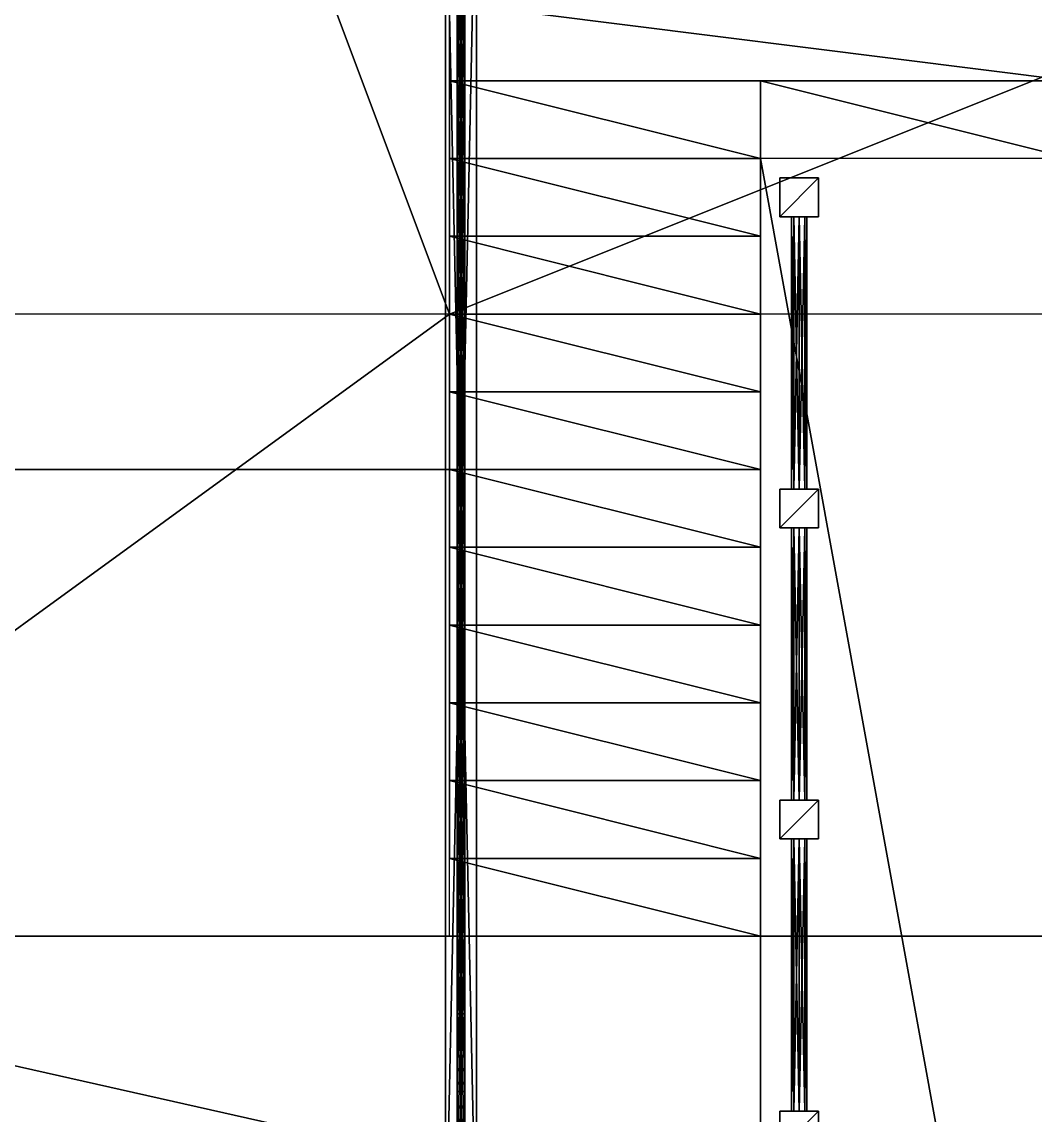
# Model space of a CAD drawing. Header units: metres. Extents: x -124 to 60, y -56 to 44.
# Drawn here: x -5.5 to 7.54, y -26.3 to -12.24 of the extents above; entities that cross this region are included whole.
import ezdxf

# ---------------------------------------------------------------- set-up
doc = ezdxf.new("R2010")
doc.units = ezdxf.units.M

msp = doc.modelspace()

# ---------------------------------------------------------------- linework, layer by layer
for points in [[(-6, 0), (0, 0), (0, -16)], [(0, -16), (-6, -16), (-6, 0)], [(0.2, -9, 14.8), (0.2, -13, 14.8), (0.1, -13, 14.8)], [(0.1, -13, 14.8), (0.1, -9, 14.8), (0.2, -9, 14.8)], [(0.1, -9, 14.8), (0.1, -13, 14.8), (0.1, -13, 14.9)], [(0.1, -13, 14.9), (0.1, -9, 14.9), (0.1, -9, 14.8)], [(0.1, -9, 14.9), (0.1, -13, 14.9), (0.2, -13, 14.9)], [(0.2, -13, 14.9), (0.2, -9, 14.9), (0.1, -9, 14.9)], [(0.2, -9, 14.9), (0.2, -13, 14.9), (0.2, -13, 14.8)], [(0.2, -13, 14.8), (0.2, -9, 14.8), (0.2, -9, 14.9)], [(-0.05, -28.3536, -0.45355), (-0.05, -9.64645, 18.2536), (0.35, -9.64645, 18.2536)], [(-0.05, -28.4243, -0.38284), (-0.05, -9.71716, 18.3243), (-0.05, -9.64645, 18.2536)], [(0.35, -9.64645, 18.2536), (0.35, -28.3536, -0.45355), (-0.05, -28.3536, -0.45355)], [(-0.05, -9.64645, 18.2536), (-0.05, -28.3536, -0.45355), (-0.05, -28.4243, -0.38284)], [(0.35, -28.3536, -0.45355), (0.35, -9.64645, 18.2536), (0.35, -9.71716, 18.3243)], [(0.35, -28.4243, -0.38284), (0.35, -9.71716, 18.3243), (-0.05, -9.71716, 18.3243)], [(-0.05, -9.71716, 18.3243), (-0.05, -28.4243, -0.38284), (0.35, -28.4243, -0.38284)], [(0.35, -9.71716, 18.3243), (0.35, -28.4243, -0.38284), (0.35, -28.3536, -0.45355)], [(0, -16), (0, -10), (15, -10)], [(15, -10), (15, -16), (0, -16)], [(0.2, -10, 13.8), (0.2, -14, 13.8), (0.1, -14, 13.8)], [(0.1, -14, 13.8), (0.1, -10, 13.8), (0.2, -10, 13.8)], [(0.1, -10, 13.8), (0.1, -14, 13.8), (0.1, -14, 13.9)], [(0.1, -14, 13.9), (0.1, -10, 13.9), (0.1, -10, 13.8)], [(0.1, -10, 13.9), (0.1, -14, 13.9), (0.2, -14, 13.9)], [(0.2, -14, 13.9), (0.2, -10, 13.9), (0.1, -10, 13.9)], [(0.2, -10, 13.9), (0.2, -14, 13.9), (0.2, -14, 13.8)], [(0.2, -14, 13.8), (0.2, -10, 13.8), (0.2, -10, 13.9)], [(0.2, -11, 12.8), (0.2, -15, 12.8), (0.1, -15, 12.8)], [(0.1, -15, 12.8), (0.1, -11, 12.8), (0.2, -11, 12.8)], [(0.1, -11, 12.8), (0.1, -15, 12.8), (0.1, -15, 12.9)], [(0.1, -15, 12.9), (0.1, -11, 12.9), (0.1, -11, 12.8)], [(0.1, -11, 12.9), (0.1, -15, 12.9), (0.2, -15, 12.9)], [(0.2, -15, 12.9), (0.2, -11, 12.9), (0.1, -11, 12.9)], [(0.2, -11, 12.9), (0.2, -15, 12.9), (0.2, -15, 12.8)], [(0.2, -15, 12.8), (0.2, -11, 12.8), (0.2, -11, 12.9)], [(0, -11.6127, 9.27613), (0, -12.75, 10.25), (0, -12, 11)], [(0, -12.75, 10.25), (0, -11.6127, 9.27613), (0, -12.4853, 8.48528)], [(8, -13, 11), (8, -12, 11), (0, -12, 11)], [(0, -12, 11), (0, -13, 11), (8, -13, 11)], [(0, -12, 11), (0, -13, 10), (0, -13, 11)], [(0.2, -12, 11.8), (0.2, -16, 11.8), (0.1, -16, 11.8)], [(0.1, -16, 11.8), (0.1, -12, 11.8), (0.2, -12, 11.8)], [(0.1, -12, 11.8), (0.1, -16, 11.8), (0.1, -16, 11.9)], [(0.1, -16, 11.9), (0.1, -12, 11.9), (0.1, -12, 11.8)], [(0.1, -12, 11.9), (0.1, -16, 11.9), (0.2, -16, 11.9)], [(0.2, -16, 11.9), (0.2, -12, 11.9), (0.1, -12, 11.9)], [(0.2, -12, 11.9), (0.2, -16, 11.9), (0.2, -16, 11.8)], [(0.2, -16, 11.8), (0.2, -12, 11.8), (0.2, -12, 11.9)], [(0, -12.4853, 8.48528), (0, -13.5, 9.5), (0, -12.75, 10.25)], [(0, -13.5, 9.5), (0, -12.4853, 8.48528), (0, -13.2761, 7.61272)], [(8, -13, 11), (0, -13, 11), (0, -13, 10)], [(0, -13, 10), (8, -13, 10), (8, -13, 11)], [(0, -13, 10), (4, -13, 10), (4, -14, 10)], [(4, -14, 10), (0, -14, 10), (0, -13, 10)], [(0, -14, 10), (0, -14, 9), (0, -13, 10)], [(0.2, -13, 10.8), (0.2, -17, 10.8), (0.1, -17, 10.8)], [(0.1, -17, 10.8), (0.1, -13, 10.8), (0.2, -13, 10.8)], [(0.1, -13, 10.8), (0.1, -17, 10.8), (0.1, -17, 10.9)], [(0.1, -17, 10.9), (0.1, -13, 10.9), (0.1, -13, 10.8)], [(0.1, -13, 10.9), (0.1, -17, 10.9), (0.2, -17, 10.9)], [(0.2, -17, 10.9), (0.2, -13, 10.9), (0.1, -13, 10.9)], [(0.2, -13, 10.9), (0.2, -17, 10.9), (0.2, -17, 10.8)], [(0.2, -17, 10.8), (0.2, -13, 10.8), (0.2, -13, 10.9)], [(4, -23, 10), (4, -13, 10), (4, -23)], [(4, -13, 10), (8, -13, 10), (8, -14, 10)], [(8, -14, 10), (4, -14, 10), (4, -13, 10)], [(0, -13.2761, 7.61272), (0, -14.25, 8.75), (0, -13.5, 9.5)], [(0, -14.25, 8.75), (0, -13.2761, 7.61272), (0, -13.9776, 6.66684)], [(0, -13.9776, 6.66684), (0, -15, 8), (0, -14.25, 8.75)], [(0, -15, 8), (0, -13.9776, 6.66684), (0, -14.5831, 5.65676)], [(0, -14, 9), (0, -14, 10), (4, -14, 10)], [(4, -14, 10), (4, -14, 9), (0, -14, 9)], [(0, -14, 9), (4, -14, 9), (4, -15, 9)], [(4, -15, 9), (0, -15, 9), (0, -14, 9)], [(0, -15, 9), (0, -15, 8), (0, -14, 9)], [(0.2, -14, 9.8), (0.2, -18, 9.8), (0.1, -18, 9.8)], [(0.1, -18, 9.8), (0.1, -14, 9.8), (0.2, -14, 9.8)], [(0.1, -14, 9.8), (0.1, -18, 9.8), (0.1, -18, 9.9)], [(0.1, -18, 9.9), (0.1, -14, 9.9), (0.1, -14, 9.8)], [(0.1, -14, 9.9), (0.1, -18, 9.9), (0.2, -18, 9.9)], [(0.2, -18, 9.9), (0.2, -14, 9.9), (0.1, -14, 9.9)], [(0.2, -14, 9.9), (0.2, -18, 9.9), (0.2, -18, 9.8)], [(0.2, -18, 9.8), (0.2, -14, 9.8), (0.2, -14, 9.9)], [(8, -36, 10), (8, -14, 10), (4, -14, 10)], [(4, -14, 10), (4, -36, 10), (8, -36, 10)], [(4.25, -14.75, 13.5), (4.75, -14.75, 13.5), (4.75, -14.25, 13.5)], [(4.75, -14.25, 13.5), (4.25, -14.25, 13.5), (4.25, -14.75, 13.5)], [(4.25, -14.75, 13.5), (4.25, -14.25, 13.5), (4.25, -14.25, 10)], [(4.25, -14.25, 10), (4.25, -14.75, 10), (4.25, -14.75, 13.5)], [(4.25, -14.25, 13.5), (4.75, -14.25, 13.5), (4.75, -14.25, 10)], [(4.75, -14.25, 10), (4.25, -14.25, 10), (4.25, -14.25, 13.5)], [(4.75, -14.25, 13.5), (4.75, -14.75, 13.5), (4.75, -14.75, 10)], [(4.75, -14.75, 10), (4.75, -14.25, 10), (4.75, -14.25, 13.5)], [(0, -14.5831, 5.65676), (0, -15.75, 7.25), (0, -15, 8)], [(0, -15.75, 7.25), (0, -14.5831, 5.65676), (0, -15.0866, 4.5922)], [(4.75, -14.75, 13.5), (4.25, -14.75, 13.5), (4.25, -14.75, 10)], [(4.25, -14.75, 10), (4.75, -14.75, 10), (4.75, -14.75, 13.5)], [(4.42929, -14.75, 13.0707), (4.4, -14.75, 13), (4.4, -18.25, 13)], [(4.4, -18.25, 13), (4.42929, -18.25, 13.0707), (4.42929, -14.75, 13.0707)], [(4.4, -14.75, 13), (4.42929, -14.75, 12.9293), (4.42929, -18.25, 12.9293)], [(4.42929, -18.25, 12.9293), (4.4, -18.25, 13), (4.4, -14.75, 13)], [(4.42929, -14.75, 11.5707), (4.4, -14.75, 11.5), (4.4, -18.25, 11.5)], [(4.4, -18.25, 11.5), (4.42929, -18.25, 11.5707), (4.42929, -14.75, 11.5707)], [(4.4, -14.75, 11.5), (4.42929, -14.75, 11.4293), (4.42929, -18.25, 11.4293)], [(4.42929, -18.25, 11.4293), (4.4, -18.25, 11.5), (4.4, -14.75, 11.5)], [(4.5, -14.75, 13.1), (4.42929, -14.75, 13.0707), (4.42929, -18.25, 13.0707)], [(4.42929, -18.25, 13.0707), (4.5, -18.25, 13.1), (4.5, -14.75, 13.1)], [(4.42929, -14.75, 12.9293), (4.5, -14.75, 12.9), (4.5, -18.25, 12.9)], [(4.5, -18.25, 12.9), (4.42929, -18.25, 12.9293), (4.42929, -14.75, 12.9293)], [(4.5, -14.75, 11.6), (4.42929, -14.75, 11.5707), (4.42929, -18.25, 11.5707)], [(4.42929, -18.25, 11.5707), (4.5, -18.25, 11.6), (4.5, -14.75, 11.6)], [(4.42929, -14.75, 11.4293), (4.5, -14.75, 11.4), (4.5, -18.25, 11.4)], [(4.5, -18.25, 11.4), (4.42929, -18.25, 11.4293), (4.42929, -14.75, 11.4293)], [(4.5, -14.75, 12.9), (4.57071, -14.75, 12.9293), (4.57071, -18.25, 12.9293)], [(4.57071, -18.25, 12.9293), (4.5, -18.25, 12.9), (4.5, -14.75, 12.9)], [(4.57071, -14.75, 13.0707), (4.5, -14.75, 13.1), (4.5, -18.25, 13.1)], [(4.5, -18.25, 13.1), (4.57071, -18.25, 13.0707), (4.57071, -14.75, 13.0707)], [(4.5, -14.75, 11.4), (4.57071, -14.75, 11.4293), (4.57071, -18.25, 11.4293)], [(4.57071, -18.25, 11.4293), (4.5, -18.25, 11.4), (4.5, -14.75, 11.4)], [(4.57071, -14.75, 11.5707), (4.5, -14.75, 11.6), (4.5, -18.25, 11.6)], [(4.5, -18.25, 11.6), (4.57071, -18.25, 11.5707), (4.57071, -14.75, 11.5707)], [(4.57071, -14.75, 12.9293), (4.6, -14.75, 13), (4.6, -18.25, 13)], [(4.6, -18.25, 13), (4.57071, -18.25, 12.9293), (4.57071, -14.75, 12.9293)], [(4.6, -14.75, 13), (4.57071, -14.75, 13.0707), (4.57071, -18.25, 13.0707)], [(4.57071, -18.25, 13.0707), (4.6, -18.25, 13), (4.6, -14.75, 13)], [(4.57071, -14.75, 11.4293), (4.6, -14.75, 11.5), (4.6, -18.25, 11.5)], [(4.6, -18.25, 11.5), (4.57071, -18.25, 11.4293), (4.57071, -14.75, 11.4293)], [(4.6, -14.75, 11.5), (4.57071, -14.75, 11.5707), (4.57071, -18.25, 11.5707)], [(4.57071, -18.25, 11.5707), (4.6, -18.25, 11.5), (4.6, -14.75, 11.5)], [(0, -15, 8), (0, -15, 9), (4, -15, 9)], [(4, -15, 9), (4, -15, 8), (0, -15, 8)], [(0, -15, 8), (4, -15, 8), (4, -16, 8)], [(4, -16, 8), (0, -16, 8), (0, -15, 8)], [(0, -16, 8), (0, -16, 7), (0, -15, 8)], [(0.2, -15, 8.8), (0.2, -19, 8.8), (0.1, -19, 8.8)], [(0.1, -19, 8.8), (0.1, -15, 8.8), (0.2, -15, 8.8)], [(0.1, -15, 8.8), (0.1, -19, 8.8), (0.1, -19, 8.9)], [(0.1, -19, 8.9), (0.1, -15, 8.9), (0.1, -15, 8.8)], [(0.1, -15, 8.9), (0.1, -19, 8.9), (0.2, -19, 8.9)], [(0.2, -19, 8.9), (0.2, -15, 8.9), (0.1, -15, 8.9)], [(0.2, -15, 8.9), (0.2, -19, 8.9), (0.2, -19, 8.8)], [(0.2, -19, 8.8), (0.2, -15, 8.8), (0.2, -15, 8.9)], [(0, -15.0866, 4.5922), (0, -16.5, 6.5), (0, -15.75, 7.25)], [(0, -16.5, 6.5), (0, -15.0866, 4.5922), (0, -15.4833, 3.48342)], [(0, -15.4833, 3.48342), (0, -17.25, 5.75), (0, -16.5, 6.5)], [(0, -17.25, 5.75), (0, -15.4833, 3.48342), (0, -15.7694, 2.34108)], [(0, -15.7694, 2.34108), (0, -18, 5), (0, -17.25, 5.75)], [(0, -18, 5), (0, -15.7694, 2.34108), (0, -15.9422, 1.1762)], [(0, -16), (-14, -16), (-11, -24)], [(-11, -24), (0, -24), (0, -16)], [(0, -15.9422, 1.1762), (0, -18.75, 4.25), (0, -18, 5)], [(0, -18.75, 4.25), (0, -15.9422, 1.1762), (0, -16)], [(0, -23), (0, -19.5, 3.5), (0, -16)], [(0, -16), (0, -19.5, 3.5), (0, -18.75, 4.25)], [(0, -16, 7), (0, -16, 8), (4, -16, 8)], [(4, -16, 8), (4, -16, 7), (0, -16, 7)], [(0, -16, 7), (4, -16, 7), (4, -17, 7)], [(4, -17, 7), (0, -17, 7), (0, -16, 7)], [(0, -17, 7), (0, -17, 6), (0, -16, 7)], [(0.2, -16, 7.8), (0.2, -20, 7.8), (0.1, -20, 7.8)], [(0.1, -20, 7.8), (0.1, -16, 7.8), (0.2, -16, 7.8)], [(0.1, -16, 7.8), (0.1, -20, 7.8), (0.1, -20, 7.9)], [(0.1, -20, 7.9), (0.1, -16, 7.9), (0.1, -16, 7.8)], [(0.1, -16, 7.9), (0.1, -20, 7.9), (0.2, -20, 7.9)], [(0.2, -20, 7.9), (0.2, -16, 7.9), (0.1, -16, 7.9)], [(0.2, -16, 7.9), (0.2, -20, 7.9), (0.2, -20, 7.8)], [(0.2, -20, 7.8), (0.2, -16, 7.8), (0.2, -16, 7.9)], [(0, -17, 6), (0, -17, 7), (4, -17, 7)], [(4, -17, 7), (4, -17, 6), (0, -17, 6)], [(0, -17, 6), (4, -17, 6), (4, -18, 6)], [(4, -18, 6), (0, -18, 6), (0, -17, 6)], [(0, -18, 6), (0, -18, 5), (0, -17, 6)], [(0.2, -17, 6.8), (0.2, -21, 6.8), (0.1, -21, 6.8)], [(0.1, -21, 6.8), (0.1, -17, 6.8), (0.2, -17, 6.8)], [(0.1, -17, 6.8), (0.1, -21, 6.8), (0.1, -21, 6.9)], [(0.1, -21, 6.9), (0.1, -17, 6.9), (0.1, -17, 6.8)], [(0.1, -17, 6.9), (0.1, -21, 6.9), (0.2, -21, 6.9)], [(0.2, -21, 6.9), (0.2, -17, 6.9), (0.1, -17, 6.9)], [(0.2, -17, 6.9), (0.2, -21, 6.9), (0.2, -21, 6.8)], [(0.2, -21, 6.8), (0.2, -17, 6.8), (0.2, -17, 6.9)], [(-46, -18, -7), (-46, -18, -51), (1, -18, -51)], [(1, -18, -51), (1, -18, -7), (-46, -18, -7)], [(0, -18, 5), (0, -18, 6), (4, -18, 6)], [(4, -18, 6), (4, -18, 5), (0, -18, 5)], [(0, -18, 5), (4, -18, 5), (4, -19, 5)], [(4, -19, 5), (0, -19, 5), (0, -18, 5)], [(0, -19, 5), (0, -19, 4), (0, -18, 5)], [(0.2, -18, 5.8), (0.2, -22, 5.8), (0.1, -22, 5.8)], [(0.1, -22, 5.8), (0.1, -18, 5.8), (0.2, -18, 5.8)], [(0.1, -18, 5.8), (0.1, -22, 5.8), (0.1, -22, 5.9)], [(0.1, -22, 5.9), (0.1, -18, 5.9), (0.1, -18, 5.8)], [(0.1, -18, 5.9), (0.1, -22, 5.9), (0.2, -22, 5.9)], [(0.2, -22, 5.9), (0.2, -18, 5.9), (0.1, -18, 5.9)], [(0.2, -18, 5.9), (0.2, -22, 5.9), (0.2, -22, 5.8)], [(0.2, -22, 5.8), (0.2, -18, 5.8), (0.2, -18, 5.9)], [(4.25, -18.75, 13.5), (4.75, -18.75, 13.5), (4.75, -18.25, 13.5)], [(4.75, -18.25, 13.5), (4.25, -18.25, 13.5), (4.25, -18.75, 13.5)], [(4.25, -18.75, 13.5), (4.25, -18.25, 13.5), (4.25, -18.25, 10)], [(4.25, -18.25, 10), (4.25, -18.75, 10), (4.25, -18.75, 13.5)], [(4.25, -18.25, 13.5), (4.75, -18.25, 13.5), (4.75, -18.25, 10)], [(4.75, -18.25, 10), (4.25, -18.25, 10), (4.25, -18.25, 13.5)], [(4.75, -18.25, 13.5), (4.75, -18.75, 13.5), (4.75, -18.75, 10)], [(4.75, -18.75, 10), (4.75, -18.25, 10), (4.75, -18.25, 13.5)], [(4.75, -18.75, 13.5), (4.25, -18.75, 13.5), (4.25, -18.75, 10)], [(4.25, -18.75, 10), (4.75, -18.75, 10), (4.75, -18.75, 13.5)], [(4.42929, -18.75, 13.0707), (4.4, -18.75, 13), (4.4, -22.25, 13)], [(4.4, -22.25, 13), (4.42929, -22.25, 13.0707), (4.42929, -18.75, 13.0707)], [(4.4, -18.75, 13), (4.42929, -18.75, 12.9293), (4.42929, -22.25, 12.9293)], [(4.42929, -22.25, 12.9293), (4.4, -22.25, 13), (4.4, -18.75, 13)], [(4.42929, -18.75, 11.5707), (4.4, -18.75, 11.5), (4.4, -22.25, 11.5)], [(4.4, -22.25, 11.5), (4.42929, -22.25, 11.5707), (4.42929, -18.75, 11.5707)], [(4.4, -18.75, 11.5), (4.42929, -18.75, 11.4293), (4.42929, -22.25, 11.4293)], [(4.42929, -22.25, 11.4293), (4.4, -22.25, 11.5), (4.4, -18.75, 11.5)], [(4.5, -18.75, 13.1), (4.42929, -18.75, 13.0707), (4.42929, -22.25, 13.0707)], [(4.42929, -22.25, 13.0707), (4.5, -22.25, 13.1), (4.5, -18.75, 13.1)], [(4.42929, -18.75, 12.9293), (4.5, -18.75, 12.9), (4.5, -22.25, 12.9)], [(4.5, -22.25, 12.9), (4.42929, -22.25, 12.9293), (4.42929, -18.75, 12.9293)], [(4.5, -18.75, 11.6), (4.42929, -18.75, 11.5707), (4.42929, -22.25, 11.5707)], [(4.42929, -22.25, 11.5707), (4.5, -22.25, 11.6), (4.5, -18.75, 11.6)], [(4.42929, -18.75, 11.4293), (4.5, -18.75, 11.4), (4.5, -22.25, 11.4)], [(4.5, -22.25, 11.4), (4.42929, -22.25, 11.4293), (4.42929, -18.75, 11.4293)], [(4.5, -18.75, 12.9), (4.57071, -18.75, 12.9293), (4.57071, -22.25, 12.9293)], [(4.57071, -22.25, 12.9293), (4.5, -22.25, 12.9), (4.5, -18.75, 12.9)], [(4.57071, -18.75, 13.0707), (4.5, -18.75, 13.1), (4.5, -22.25, 13.1)], [(4.5, -22.25, 13.1), (4.57071, -22.25, 13.0707), (4.57071, -18.75, 13.0707)], [(4.5, -18.75, 11.4), (4.57071, -18.75, 11.4293), (4.57071, -22.25, 11.4293)], [(4.57071, -22.25, 11.4293), (4.5, -22.25, 11.4), (4.5, -18.75, 11.4)], [(4.57071, -18.75, 11.5707), (4.5, -18.75, 11.6), (4.5, -22.25, 11.6)], [(4.5, -22.25, 11.6), (4.57071, -22.25, 11.5707), (4.57071, -18.75, 11.5707)], [(4.57071, -18.75, 12.9293), (4.6, -18.75, 13), (4.6, -22.25, 13)], [(4.6, -22.25, 13), (4.57071, -22.25, 12.9293), (4.57071, -18.75, 12.9293)], [(4.6, -18.75, 13), (4.57071, -18.75, 13.0707), (4.57071, -22.25, 13.0707)], [(4.57071, -22.25, 13.0707), (4.6, -22.25, 13), (4.6, -18.75, 13)], [(4.57071, -18.75, 11.4293), (4.6, -18.75, 11.5), (4.6, -22.25, 11.5)], [(4.6, -22.25, 11.5), (4.57071, -22.25, 11.4293), (4.57071, -18.75, 11.4293)], [(4.6, -18.75, 11.5), (4.57071, -18.75, 11.5707), (4.57071, -22.25, 11.5707)], [(4.57071, -22.25, 11.5707), (4.6, -22.25, 11.5), (4.6, -18.75, 11.5)], [(0, -19, 4), (0, -19, 5), (4, -19, 5)], [(4, -19, 5), (4, -19, 4), (0, -19, 4)], [(0, -19, 4), (4, -19, 4), (4, -20, 4)], [(4, -20, 4), (0, -20, 4), (0, -19, 4)], [(0, -20, 4), (0, -20, 3), (0, -19, 4)], [(0.2, -19, 4.8), (0.2, -23, 4.8), (0.1, -23, 4.8)], [(0.1, -23, 4.8), (0.1, -19, 4.8), (0.2, -19, 4.8)], [(0.1, -19, 4.8), (0.1, -23, 4.8), (0.1, -23, 4.9)], [(0.1, -23, 4.9), (0.1, -19, 4.9), (0.1, -19, 4.8)], [(0.1, -19, 4.9), (0.1, -23, 4.9), (0.2, -23, 4.9)], [(0.2, -23, 4.9), (0.2, -19, 4.9), (0.1, -19, 4.9)], [(0.2, -19, 4.9), (0.2, -23, 4.9), (0.2, -23, 4.8)], [(0.2, -23, 4.8), (0.2, -19, 4.8), (0.2, -19, 4.9)], [(0, -20, 3), (0, -20, 4), (4, -20, 4)], [(4, -20, 4), (4, -20, 3), (0, -20, 3)], [(0, -20, 3), (4, -20, 3), (4, -21, 3)], [(4, -21, 3), (0, -21, 3), (0, -20, 3)], [(0, -21, 3), (0, -21, 2), (0, -20, 3)], [(0.2, -20, 3.8), (0.2, -24, 3.8), (0.1, -24, 3.8)], [(0.1, -24, 3.8), (0.1, -20, 3.8), (0.2, -20, 3.8)], [(0.1, -20, 3.8), (0.1, -24, 3.8), (0.1, -24, 3.9)], [(0.1, -24, 3.9), (0.1, -20, 3.9), (0.1, -20, 3.8)], [(0.1, -20, 3.9), (0.1, -24, 3.9), (0.2, -24, 3.9)], [(0.2, -24, 3.9), (0.2, -20, 3.9), (0.1, -20, 3.9)], [(0.2, -20, 3.9), (0.2, -24, 3.9), (0.2, -24, 3.8)], [(0.2, -24, 3.8), (0.2, -20, 3.8), (0.2, -20, 3.9)], [(0, -21, 2), (0, -21, 3), (4, -21, 3)], [(4, -21, 3), (4, -21, 2), (0, -21, 2)], [(0, -21, 2), (4, -21, 2), (4, -22, 2)], [(4, -22, 2), (0, -22, 2), (0, -21, 2)], [(0, -22, 2), (0, -22, 1), (0, -21, 2)], [(0.2, -21, 2.8), (0.2, -25, 2.8), (0.1, -25, 2.8)], [(0.1, -25, 2.8), (0.1, -21, 2.8), (0.2, -21, 2.8)], [(0.1, -21, 2.8), (0.1, -25, 2.8), (0.1, -25, 2.9)], [(0.1, -25, 2.9), (0.1, -21, 2.9), (0.1, -21, 2.8)], [(0.1, -21, 2.9), (0.1, -25, 2.9), (0.2, -25, 2.9)], [(0.2, -25, 2.9), (0.2, -21, 2.9), (0.1, -21, 2.9)], [(0.2, -21, 2.9), (0.2, -25, 2.9), (0.2, -25, 2.8)], [(0.2, -25, 2.8), (0.2, -21, 2.8), (0.2, -21, 2.9)], [(0, -22, 1), (0, -22, 2), (4, -22, 2)], [(4, -22, 2), (4, -22, 1), (0, -22, 1)], [(0, -22, 1), (4, -22, 1), (4, -23, 1)], [(4, -23, 1), (0, -23, 1), (0, -22, 1)], [(0, -23, 1), (0, -23), (0, -22, 1)], [(0.2, -22, 1.8), (0.2, -26, 1.8), (0.1, -26, 1.8)], [(0.1, -26, 1.8), (0.1, -22, 1.8), (0.2, -22, 1.8)], [(0.1, -22, 1.8), (0.1, -26, 1.8), (0.1, -26, 1.9)], [(0.1, -26, 1.9), (0.1, -22, 1.9), (0.1, -22, 1.8)], [(0.1, -22, 1.9), (0.1, -26, 1.9), (0.2, -26, 1.9)], [(0.2, -26, 1.9), (0.2, -22, 1.9), (0.1, -22, 1.9)], [(0.2, -22, 1.9), (0.2, -26, 1.9), (0.2, -26, 1.8)], [(0.2, -26, 1.8), (0.2, -22, 1.8), (0.2, -22, 1.9)], [(4.25, -22.75, 13.5), (4.75, -22.75, 13.5), (4.75, -22.25, 13.5)], [(4.75, -22.25, 13.5), (4.25, -22.25, 13.5), (4.25, -22.75, 13.5)], [(4.25, -22.75, 13.5), (4.25, -22.25, 13.5), (4.25, -22.25, 10)], [(4.25, -22.25, 10), (4.25, -22.75, 10), (4.25, -22.75, 13.5)], [(4.25, -22.25, 13.5), (4.75, -22.25, 13.5), (4.75, -22.25, 10)], [(4.75, -22.25, 10), (4.25, -22.25, 10), (4.25, -22.25, 13.5)], [(4.75, -22.25, 13.5), (4.75, -22.75, 13.5), (4.75, -22.75, 10)], [(4.75, -22.75, 10), (4.75, -22.25, 10), (4.75, -22.25, 13.5)], [(4.75, -22.75, 13.5), (4.25, -22.75, 13.5), (4.25, -22.75, 10)], [(4.25, -22.75, 10), (4.75, -22.75, 10), (4.75, -22.75, 13.5)], [(4.42929, -22.75, 11.5707), (4.4, -22.75, 11.5), (4.4, -26.25, 11.5)], [(4.4, -26.25, 11.5), (4.42929, -26.25, 11.5707), (4.42929, -22.75, 11.5707)], [(4.4, -22.75, 11.5), (4.42929, -22.75, 11.4293), (4.42929, -26.25, 11.4293)], [(4.42929, -26.25, 11.4293), (4.4, -26.25, 11.5), (4.4, -22.75, 11.5)], [(4.42929, -22.75, 13.0707), (4.4, -22.75, 13), (4.4, -26.25, 13)], [(4.4, -26.25, 13), (4.42929, -26.25, 13.0707), (4.42929, -22.75, 13.0707)], [(4.4, -22.75, 13), (4.42929, -22.75, 12.9293), (4.42929, -26.25, 12.9293)], [(4.42929, -26.25, 12.9293), (4.4, -26.25, 13), (4.4, -22.75, 13)], [(4.5, -22.75, 11.6), (4.42929, -22.75, 11.5707), (4.42929, -26.25, 11.5707)], [(4.42929, -26.25, 11.5707), (4.5, -26.25, 11.6), (4.5, -22.75, 11.6)], [(4.42929, -22.75, 11.4293), (4.5, -22.75, 11.4), (4.5, -26.25, 11.4)], [(4.5, -26.25, 11.4), (4.42929, -26.25, 11.4293), (4.42929, -22.75, 11.4293)], [(4.5, -22.75, 13.1), (4.42929, -22.75, 13.0707), (4.42929, -26.25, 13.0707)], [(4.42929, -26.25, 13.0707), (4.5, -26.25, 13.1), (4.5, -22.75, 13.1)], [(4.42929, -22.75, 12.9293), (4.5, -22.75, 12.9), (4.5, -26.25, 12.9)], [(4.5, -26.25, 12.9), (4.42929, -26.25, 12.9293), (4.42929, -22.75, 12.9293)], [(4.5, -22.75, 11.4), (4.57071, -22.75, 11.4293), (4.57071, -26.25, 11.4293)], [(4.57071, -26.25, 11.4293), (4.5, -26.25, 11.4), (4.5, -22.75, 11.4)], [(4.57071, -22.75, 11.5707), (4.5, -22.75, 11.6), (4.5, -26.25, 11.6)], [(4.5, -26.25, 11.6), (4.57071, -26.25, 11.5707), (4.57071, -22.75, 11.5707)], [(4.5, -22.75, 12.9), (4.57071, -22.75, 12.9293), (4.57071, -26.25, 12.9293)], [(4.57071, -26.25, 12.9293), (4.5, -26.25, 12.9), (4.5, -22.75, 12.9)], [(4.57071, -22.75, 13.0707), (4.5, -22.75, 13.1), (4.5, -26.25, 13.1)], [(4.5, -26.25, 13.1), (4.57071, -26.25, 13.0707), (4.57071, -22.75, 13.0707)], [(4.57071, -22.75, 11.4293), (4.6, -22.75, 11.5), (4.6, -26.25, 11.5)], [(4.6, -26.25, 11.5), (4.57071, -26.25, 11.4293), (4.57071, -22.75, 11.4293)], [(4.6, -22.75, 11.5), (4.57071, -22.75, 11.5707), (4.57071, -26.25, 11.5707)], [(4.57071, -26.25, 11.5707), (4.6, -26.25, 11.5), (4.6, -22.75, 11.5)], [(4.57071, -22.75, 12.9293), (4.6, -22.75, 13), (4.6, -26.25, 13)], [(4.6, -26.25, 13), (4.57071, -26.25, 12.9293), (4.57071, -22.75, 12.9293)], [(4.6, -22.75, 13), (4.57071, -22.75, 13.0707), (4.57071, -26.25, 13.0707)], [(4.57071, -26.25, 13.0707), (4.6, -26.25, 13), (4.6, -22.75, 13)], [(0, -23), (4, -23), (4, -24)], [(4, -24), (0, -24), (0, -23)], [(0, -23), (0, -23, 1), (4, -23, 1)], [(4, -23, 1), (4, -23), (0, -23)], [(0.2, -23, 0.8), (0.2, -27, 0.8), (0.1, -27, 0.8)], [(0.1, -27, 0.8), (0.1, -23, 0.8), (0.2, -23, 0.8)], [(0.1, -23, 0.8), (0.1, -27, 0.8), (0.1, -27, 0.9)], [(0.1, -27, 0.9), (0.1, -23, 0.9), (0.1, -23, 0.8)], [(0.1, -23, 0.9), (0.1, -27, 0.9), (0.2, -27, 0.9)], [(0.2, -27, 0.9), (0.2, -23, 0.9), (0.1, -23, 0.9)], [(0.2, -23, 0.9), (0.2, -27, 0.9), (0.2, -27, 0.8)], [(0.2, -27, 0.8), (0.2, -23, 0.8), (0.2, -23, 0.9)], [(4, -23, 10), (4, -23), (4, -36)], [(4, -36), (4, -36, 10), (4, -23, 10)], [(-13, -24, -6), (-13, -33, -6), (27, -33, -6)], [(27, -33, -6), (27, -24, -6), (-13, -24, -6)], [(27, -24), (-12, -24), (-12, -24, -6)], [(-12, -24, -6), (27, -24, -6), (27, -24)], [(0.2, -24, -0.2), (0.2, -28, -0.2), (0.1, -28, -0.2)], [(0.1, -28, -0.2), (0.1, -24, -0.2), (0.2, -24, -0.2)], [(0.1, -24, -0.2), (0.1, -28, -0.2), (0.1, -28, -0.1)], [(0.1, -28, -0.1), (0.1, -24, -0.1), (0.1, -24, -0.2)], [(0.1, -24, -0.1), (0.1, -28, -0.1), (0.2, -28, -0.1)], [(0.2, -28, -0.1), (0.2, -24, -0.1), (0.1, -24, -0.1)], [(0.2, -24, -0.1), (0.2, -28, -0.1), (0.2, -28, -0.2)], [(0.2, -28, -0.2), (0.2, -24, -0.2), (0.2, -24, -0.1)], [(4.25, -26.75, 13.5), (4.75, -26.75, 13.5), (4.75, -26.25, 13.5)], [(4.75, -26.25, 13.5), (4.25, -26.25, 13.5), (4.25, -26.75, 13.5)], [(4.25, -26.75, 13.5), (4.25, -26.25, 13.5), (4.25, -26.25, 10)], [(4.25, -26.25, 10), (4.25, -26.75, 10), (4.25, -26.75, 13.5)], [(4.25, -26.25, 13.5), (4.75, -26.25, 13.5), (4.75, -26.25, 10)], [(4.75, -26.25, 10), (4.25, -26.25, 10), (4.25, -26.25, 13.5)], [(4.75, -26.25, 13.5), (4.75, -26.75, 13.5), (4.75, -26.75, 10)], [(4.75, -26.75, 10), (4.75, -26.25, 10), (4.75, -26.25, 13.5)]]:
    msp.add_3dface(points)

doc.saveas('drawing.dxf')
